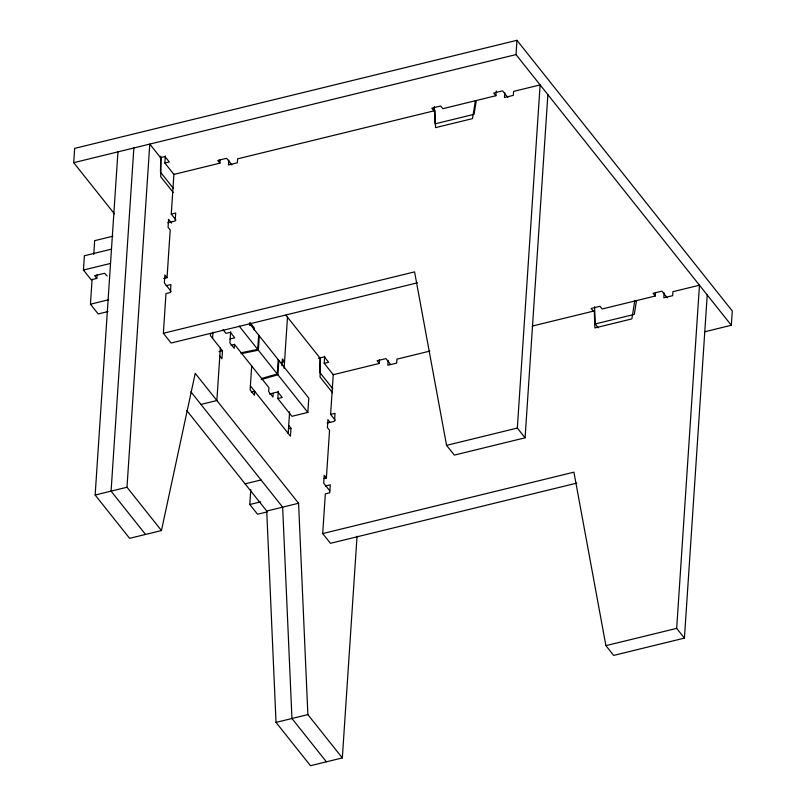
<?xml version="1.0" encoding="UTF-8"?>
<svg xmlns="http://www.w3.org/2000/svg" width="806" height="806" viewBox="0 0 806 806"><rect width="100%" height="100%" fill="white"/><g stroke="black" fill="none" stroke-linecap="round" stroke-linejoin="round"><path stroke-width="1.21" d="M160.737 156.163L160.475 172.131L173.411 188.403M320.063 357.693L319.811 372.432L332.757 388.694M114.432 213.862L73.709 162.681L74.666 148.385L516.958 40.3L732.291 310.975L731.334 325.271L704.454 331.84M97.032 274.856L96.801 278.433L91.199 279.803L83.441 270.05L84.388 255.754L111.218 249.205M107.954 311.569L98.191 313.947L90.443 304.205L92.096 279.289M93.758 254.364L94.665 240.662L112.961 236.188M186.73 410.466L266.736 511.044L276.025 722.398L310.481 765.7L342.328 757.922L307.872 714.61L298.583 503.256L195.223 373.339L161.452 530.55L129.605 538.337L95.148 495.025L117.938 151.881M133.867 147.982L111.077 491.136L145.523 534.449M161.452 530.55L126.995 487.247L149.785 144.093L161.039 158.228L160.726 176.756L173.24 192.493M220.139 159.598L219.907 163.165L173.905 174.408L164.857 163.044L165.331 155.89M417.448 282.815L171.104 343.024L163.356 333.281L165.986 293.555L170.409 292.477L170.943 284.538L166.066 285.727M163.638 278.503L167.044 277.677L170.207 230.012L168.061 227.302L168.585 219.363L171.597 223.151M175.92 219.967L171.265 214.124L173.935 173.925M210.588 333.382L210.437 335.659L222.496 350.812L221.962 358.751L219.816 356.05M212.583 338.359L213.006 332.132M228.813 160.102L228.481 164.978L237.327 162.812L237.599 158.842L434.958 110.613L435.542 127.64L472.507 118.613L475.439 100.538M220.34 348.101L216.854 400.532L200.936 404.421M230.647 331.8L229.901 342.913L234.214 348.333L234.475 344.353L231.06 345.19M249.729 325.453L249.86 323.468M251.704 366.015L250.122 389.842L254.424 395.252L254.686 391.283L251.281 392.119M254.102 329.866L254.233 327.881L249.931 322.471M258.655 335.084L257.698 349.381L240.672 352.837M259.3 335.901L258.353 350.197L241.316 353.653M267.3 511.86L257.537 514.248L249.789 504.506L250.777 489.554M273.214 393.348L272.972 397.046L268.66 391.635L268.932 387.666L234.475 344.353M278.201 359.657L277.254 373.954L261.738 378.437M278.846 360.473L277.899 374.77L261.194 379.586M249.356 323.397L308.799 398.124L307.852 412.42L291.933 416.309L277.808 398.557L278.282 391.404M281.939 365.783L282.392 358.972L284.538 361.672L281.133 362.509M284.095 368.372L287.5 317.191M288.175 433.376L289.616 411.735M288.709 425.437L290.966 428.268L290.432 436.217L250.384 385.873M379.485 359.889L379.243 363.466L333.251 374.709L324.203 363.335L324.677 356.192M576.794 483.116L330.45 543.315L322.692 533.572L325.332 493.856L329.755 492.778L330.289 484.829L325.402 486.028M324.113 478.522L326.39 477.968L329.553 430.313L327.397 427.603L327.931 419.654L330.188 422.505M335.266 420.269L330.611 414.425L333.281 374.226M342.328 757.922L357.048 536.242M388.149 360.403L387.827 365.279L396.673 363.113L396.935 359.144L429.84 351.104M434.212 107.279L433.971 110.855L431.825 108.145L440.67 105.989L442.816 108.689L495.892 95.723L496.214 90.957M504.798 92.66L504.475 97.536L513.321 95.37L513.583 91.4L540.121 84.912L517.331 428.067L525.089 437.809L454.322 455.108L446.564 445.355L414.576 271.884L163.356 333.281M731.334 325.271L516.011 54.596L516.958 40.3M525.089 437.809L547.879 94.655M593.428 311.287L591.161 308.446L600.007 306.28L602.163 308.99L655.238 296.014L655.48 292.447M664.144 292.961L663.822 297.827L672.667 295.671L672.929 291.691L699.467 285.213L676.677 628.368L684.425 638.11L613.658 655.399L605.911 645.656L573.922 472.175L322.692 533.572M684.425 638.11L707.225 294.956M476.265 100.71L474.059 114.321L434.968 123.872L434.374 106.624M634.785 300.829L631.854 318.904L594.888 327.941L594.304 310.915L532.212 326.087M636.488 300.789L634.282 314.4L595.201 323.962L594.606 306.713M73.709 162.681L516.011 54.596M160.193 157.714L164.978 156.545L169.28 161.956L164.857 163.044M171.265 214.124L175.688 213.046L175.164 220.985L167.839 222.778M83.441 270.05L110.271 263.502M90.443 304.205L108.739 299.731M229.962 338.994L234.768 337.825L230.375 332.304L225.952 333.382L222.98 329.644M219.081 351.648L222.496 350.812M318.34 358.307L324.324 356.846L328.626 362.257L324.203 363.335M269.416 394.013L277.838 391.958L282.231 397.479L277.808 398.557M330.611 414.425L335.034 413.337L334.51 421.286L327.186 423.069M288.689 428.832L290.966 428.268M95.148 495.025L126.995 487.247M245.095 483.842L261.023 479.953M446.564 445.355L517.331 428.067M249.789 504.506L260.761 501.826M266.736 511.044L298.583 503.256M276.025 722.398L307.872 714.61M605.911 645.656L676.677 628.368M107.168 276.005L104.568 273.294L94.645 275.723L96.801 278.433M507.84 97.455L502.591 90.856L493.746 93.012L495.892 95.723M667.207 297.777L661.928 291.147L653.082 293.313L655.238 296.014M595.201 323.962L598.294 327.851M231.876 164.928L226.597 158.298L217.751 160.465L219.907 163.165M390.457 364.282L385.943 358.599L377.097 360.756L379.243 363.466M285.939 315.237L320.375 358.529L320.063 377.047L332.586 392.784M239.221 326.158L307.852 412.42M167.044 277.677L164.887 274.967L164.364 282.906L171.144 291.44M326.39 477.968L324.234 475.258L323.71 483.207L329.735 490.783M190.891 391.797L282.654 507.145L291.953 718.499L326.4 761.811"/></g></svg>
